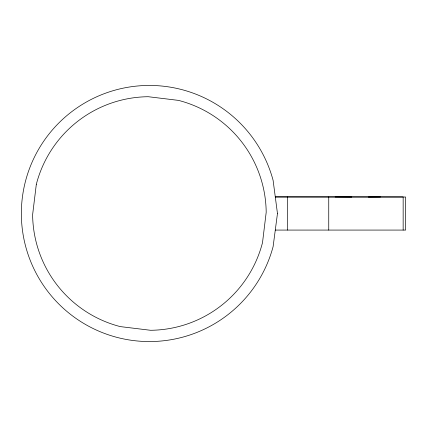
<?xml version="1.0" encoding="UTF-8"?>
<svg xmlns="http://www.w3.org/2000/svg" width="427" height="427" viewBox="0 0 427 427"><rect width="100%" height="100%" fill="white"/><g stroke="black" fill="none" stroke-linecap="round" stroke-linejoin="round"><path stroke-width="0.64" d="M335.168 196.964L351.757 197.05M275.287 230.073L405.65 230.073L405.65 197.023L275.287 196.927L403.152 196.927L403.152 230.073M380.489 196.964L368.341 197.05M328.747 196.927L328.747 230.073M287.584 196.927L287.584 230.073M36.306 184.395L32.623 214.664A116.79 116.79 0 0 0 120.302 326.607L150.571 330.284A116.79 116.79 0 0 0 262.514 242.605L266.192 212.336A116.79 116.79 0 0 0 178.513 100.393L148.249 96.715A116.79 116.79 0 0 0 36.306 184.395M277.465 213.5L273.104 246.646A128.057 128.057 0 0 1 75.958 318.398A128.057 128.057 0 0 1 75.958 108.602A128.057 128.057 0 0 1 273.104 180.354L277.465 213.5"/></g></svg>
